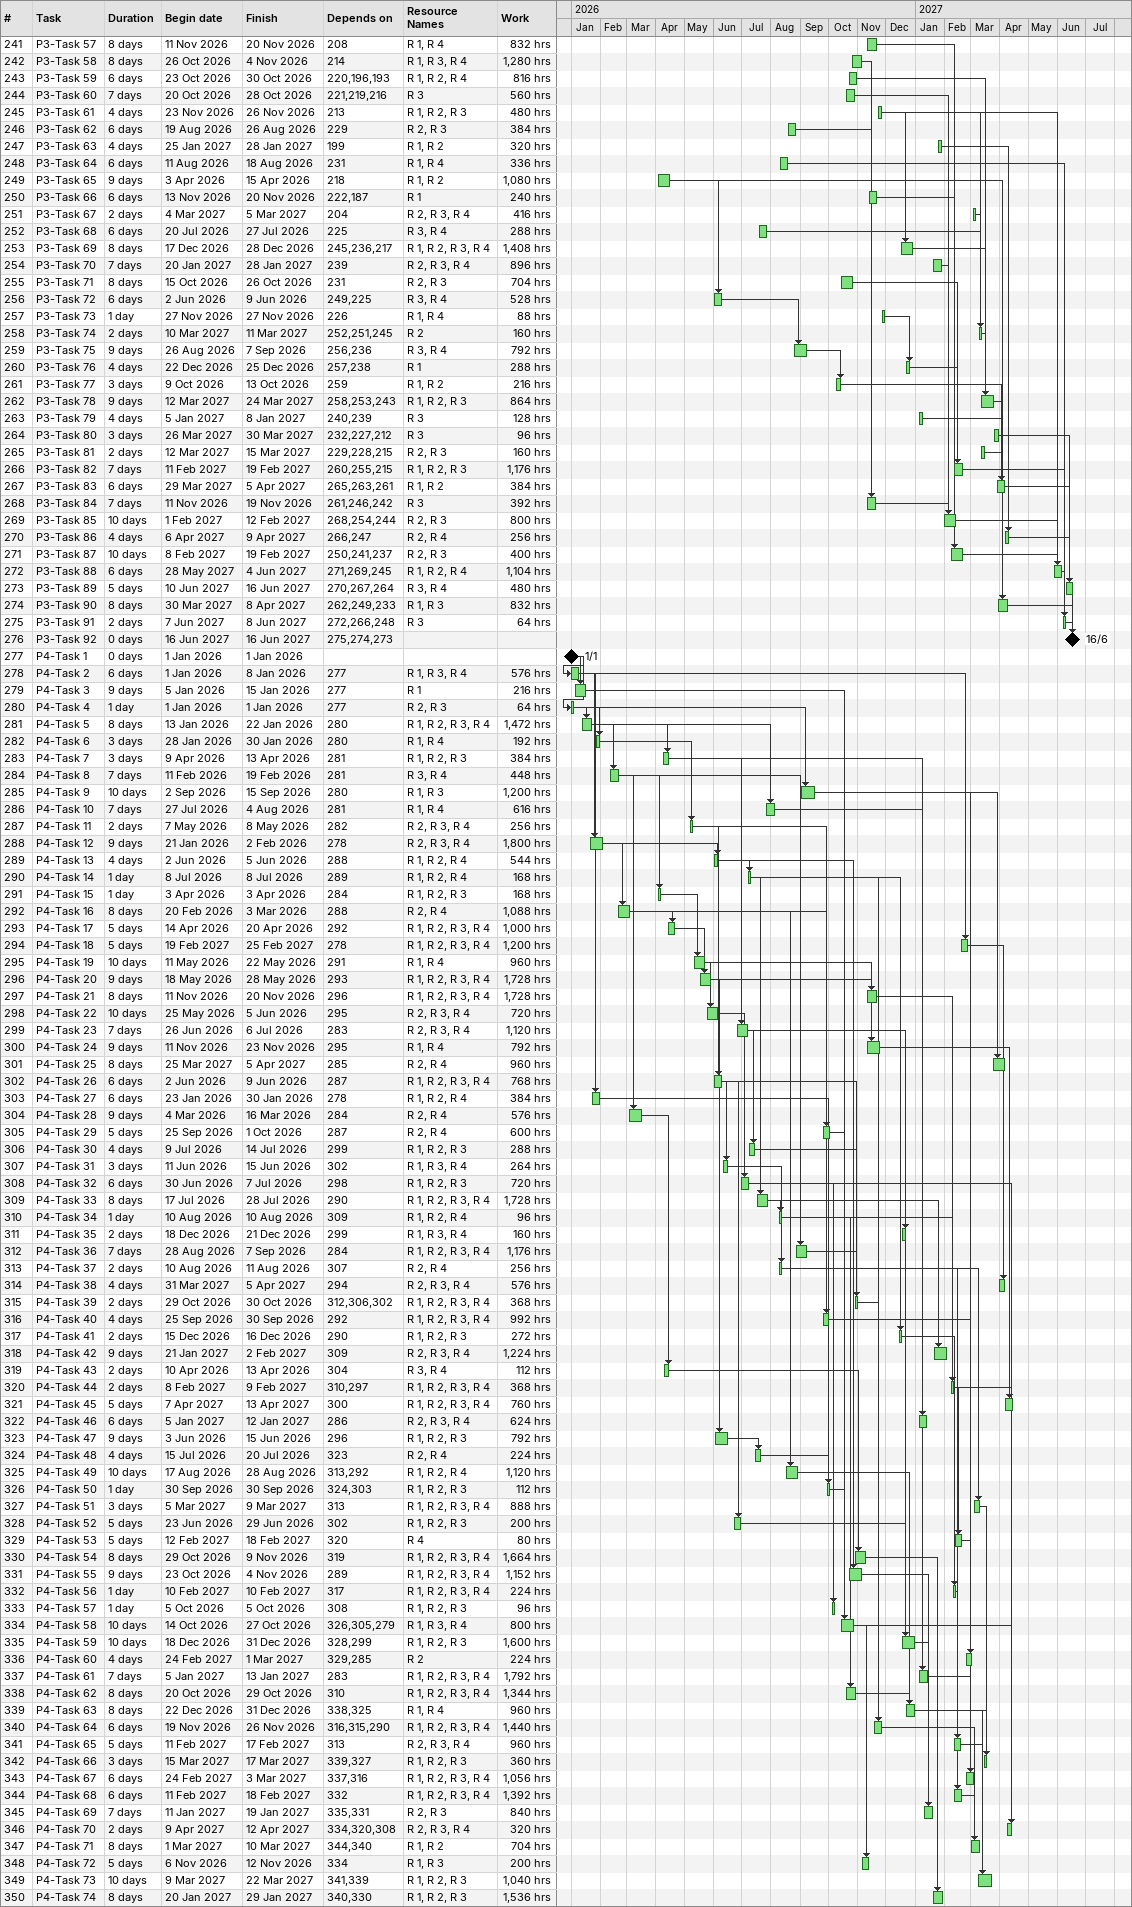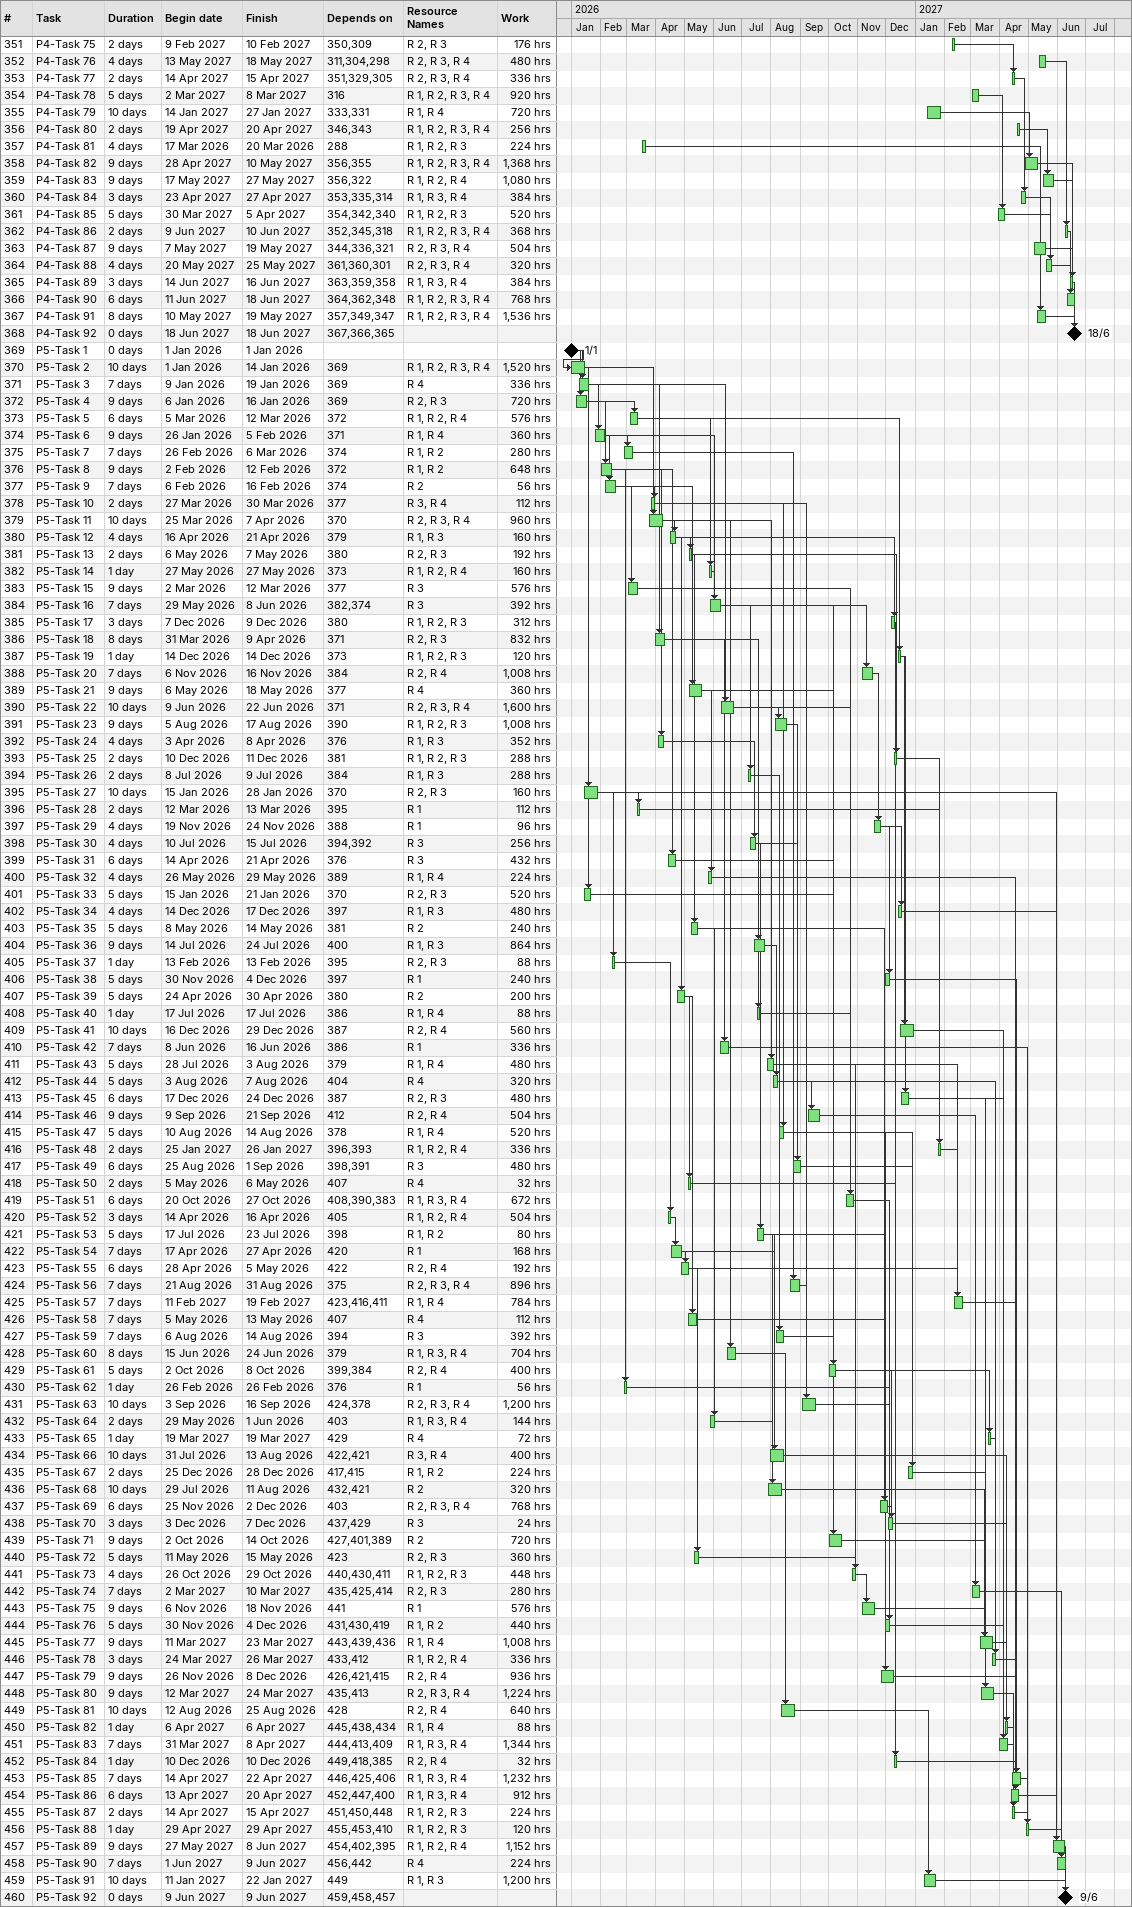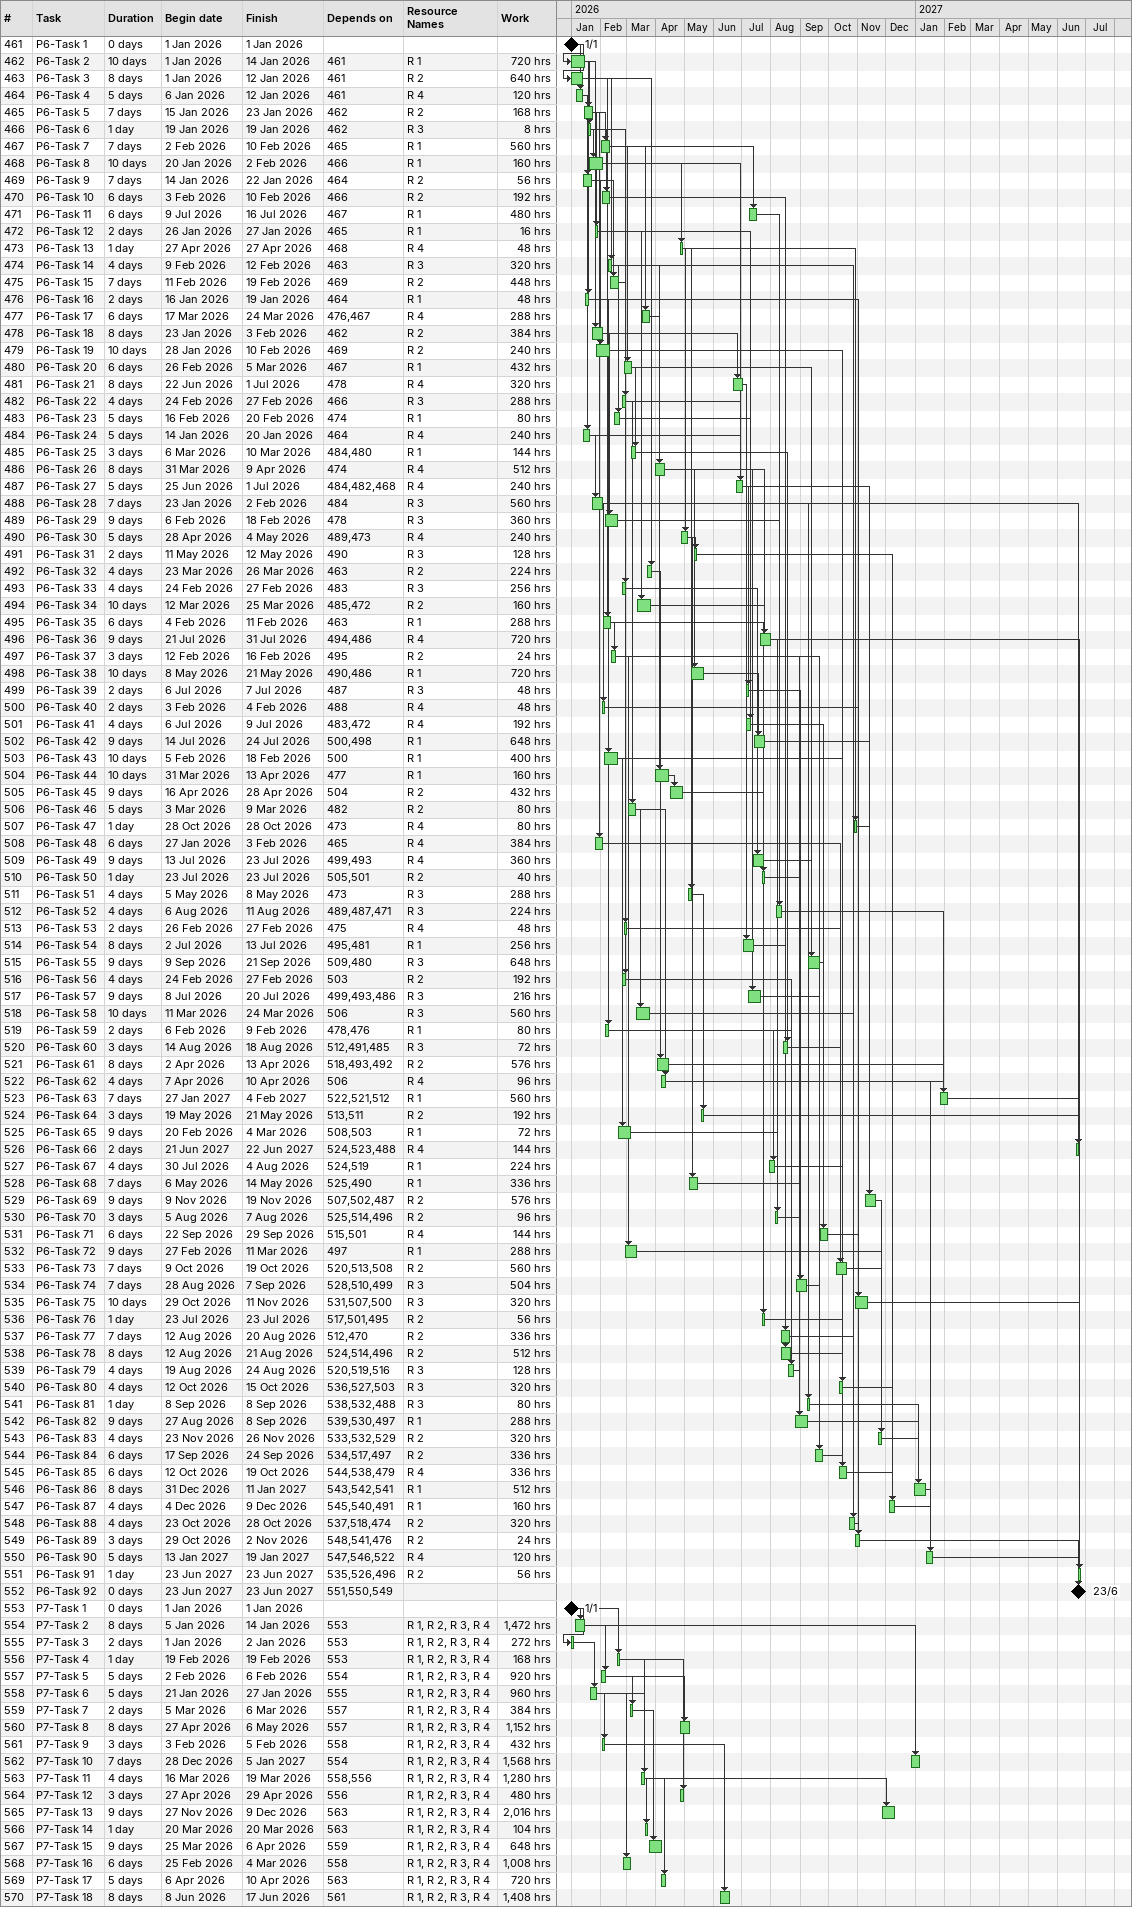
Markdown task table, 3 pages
| ID | Task | Duration | Start | Finish | Predecessors | Resources | Work (h) |
|---|---|---|---|---|---|---|---|
| 241 | P3-Task 57 | 8d | 2026-11-11 | 2026-11-20 | 208 | R 1, R 4 | 832 |
| 242 | P3-Task 58 | 8d | 2026-10-26 | 2026-11-04 | 214 | R 1, R 3, R 4 | 1280 |
| 243 | P3-Task 59 | 6d | 2026-10-23 | 2026-10-30 | 220, 196, 193 | R 1, R 2, R 4 | 816 |
| 244 | P3-Task 60 | 7d | 2026-10-20 | 2026-10-28 | 221, 219, 216 | R 3 | 560 |
| 245 | P3-Task 61 | 4d | 2026-11-23 | 2026-11-26 | 213 | R 1, R 2, R 3 | 480 |
| 246 | P3-Task 62 | 6d | 2026-08-19 | 2026-08-26 | 229 | R 2, R 3 | 384 |
| 247 | P3-Task 63 | 4d | 2027-01-25 | 2027-01-28 | 199 | R 1, R 2 | 320 |
| 248 | P3-Task 64 | 6d | 2026-08-11 | 2026-08-18 | 231 | R 1, R 4 | 336 |
| 249 | P3-Task 65 | 9d | 2026-04-03 | 2026-04-15 | 218 | R 1, R 2 | 1080 |
| 250 | P3-Task 66 | 6d | 2026-11-13 | 2026-11-20 | 222, 187 | R 1 | 240 |
| 251 | P3-Task 67 | 2d | 2027-03-04 | 2027-03-05 | 204 | R 2, R 3, R 4 | 416 |
| 252 | P3-Task 68 | 6d | 2026-07-20 | 2026-07-27 | 225 | R 3, R 4 | 288 |
| 253 | P3-Task 69 | 8d | 2026-12-17 | 2026-12-28 | 245, 236, 217 | R 1, R 2, R 3, R 4 | 1408 |
| 254 | P3-Task 70 | 7d | 2027-01-20 | 2027-01-28 | 239 | R 2, R 3, R 4 | 896 |
| 255 | P3-Task 71 | 8d | 2026-10-15 | 2026-10-26 | 231 | R 2, R 3 | 704 |
| 256 | P3-Task 72 | 6d | 2026-06-02 | 2026-06-09 | 249, 225 | R 3, R 4 | 528 |
| 257 | P3-Task 73 | 1d | 2026-11-27 | 2026-11-27 | 226 | R 1, R 4 | 88 |
| 258 | P3-Task 74 | 2d | 2027-03-10 | 2027-03-11 | 252, 251, 245 | R 2 | 160 |
| 259 | P3-Task 75 | 9d | 2026-08-26 | 2026-09-07 | 256, 236 | R 3, R 4 | 792 |
| 260 | P3-Task 76 | 4d | 2026-12-22 | 2026-12-25 | 257, 238 | R 1 | 288 |
| 261 | P3-Task 77 | 3d | 2026-10-09 | 2026-10-13 | 259 | R 1, R 2 | 216 |
| 262 | P3-Task 78 | 9d | 2027-03-12 | 2027-03-24 | 258, 253, 243 | R 1, R 2, R 3 | 864 |
| 263 | P3-Task 79 | 4d | 2027-01-05 | 2027-01-08 | 240, 239 | R 3 | 128 |
| 264 | P3-Task 80 | 3d | 2027-03-26 | 2027-03-30 | 232, 227, 212 | R 3 | 96 |
| 265 | P3-Task 81 | 2d | 2027-03-12 | 2027-03-15 | 229, 228, 215 | R 2, R 3 | 160 |
| 266 | P3-Task 82 | 7d | 2027-02-11 | 2027-02-19 | 260, 255, 215 | R 1, R 2, R 3 | 1176 |
| 267 | P3-Task 83 | 6d | 2027-03-29 | 2027-04-05 | 265, 263, 261 | R 1, R 2 | 384 |
| 268 | P3-Task 84 | 7d | 2026-11-11 | 2026-11-19 | 261, 246, 242 | R 3 | 392 |
| 269 | P3-Task 85 | 10d | 2027-02-01 | 2027-02-12 | 268, 254, 244 | R 2, R 3 | 800 |
| 270 | P3-Task 86 | 4d | 2027-04-06 | 2027-04-09 | 266, 247 | R 2, R 4 | 256 |
| 271 | P3-Task 87 | 10d | 2027-02-08 | 2027-02-19 | 250, 241, 237 | R 2, R 3 | 400 |
| 272 | P3-Task 88 | 6d | 2027-05-28 | 2027-06-04 | 271, 269, 245 | R 1, R 2, R 4 | 1104 |
| 273 | P3-Task 89 | 5d | 2027-06-10 | 2027-06-16 | 270, 267, 264 | R 3, R 4 | 480 |
| 274 | P3-Task 90 | 8d | 2027-03-30 | 2027-04-08 | 262, 249, 233 | R 1, R 3 | 832 |
| 275 | P3-Task 91 | 2d | 2027-06-07 | 2027-06-08 | 272, 266, 248 | R 3 | 64 |
| 276 | P3-Task 92 | 0d | 2027-06-16 | 2027-06-16 | 275, 274, 273 |  |  |
| 277 | P4-Task 1 | 0d | 2026-01-01 | 2026-01-01 |  |  |  |
| 278 | P4-Task 2 | 6d | 2026-01-01 | 2026-01-08 | 277 | R 1, R 3, R 4 | 576 |
| 279 | P4-Task 3 | 9d | 2026-01-05 | 2026-01-15 | 277 | R 1 | 216 |
| 280 | P4-Task 4 | 1d | 2026-01-01 | 2026-01-01 | 277 | R 2, R 3 | 64 |
| 281 | P4-Task 5 | 8d | 2026-01-13 | 2026-01-22 | 280 | R 1, R 2, R 3, R 4 | 1472 |
| 282 | P4-Task 6 | 3d | 2026-01-28 | 2026-01-30 | 280 | R 1, R 4 | 192 |
| 283 | P4-Task 7 | 3d | 2026-04-09 | 2026-04-13 | 281 | R 1, R 2, R 3 | 384 |
| 284 | P4-Task 8 | 7d | 2026-02-11 | 2026-02-19 | 281 | R 3, R 4 | 448 |
| 285 | P4-Task 9 | 10d | 2026-09-02 | 2026-09-15 | 280 | R 1, R 3 | 1200 |
| 286 | P4-Task 10 | 7d | 2026-07-27 | 2026-08-04 | 281 | R 1, R 4 | 616 |
| 287 | P4-Task 11 | 2d | 2026-05-07 | 2026-05-08 | 282 | R 2, R 3, R 4 | 256 |
| 288 | P4-Task 12 | 9d | 2026-01-21 | 2026-02-02 | 278 | R 2, R 3, R 4 | 1800 |
| 289 | P4-Task 13 | 4d | 2026-06-02 | 2026-06-05 | 288 | R 1, R 2, R 4 | 544 |
| 290 | P4-Task 14 | 1d | 2026-07-08 | 2026-07-08 | 289 | R 1, R 2, R 4 | 168 |
| 291 | P4-Task 15 | 1d | 2026-04-03 | 2026-04-03 | 284 | R 1, R 2, R 3 | 168 |
| 292 | P4-Task 16 | 8d | 2026-02-20 | 2026-03-03 | 288 | R 2, R 4 | 1088 |
| 293 | P4-Task 17 | 5d | 2026-04-14 | 2026-04-20 | 292 | R 1, R 2, R 3, R 4 | 1000 |
| 294 | P4-Task 18 | 5d | 2027-02-19 | 2027-02-25 | 278 | R 1, R 2, R 3, R 4 | 1200 |
| 295 | P4-Task 19 | 10d | 2026-05-11 | 2026-05-22 | 291 | R 1, R 4 | 960 |
| 296 | P4-Task 20 | 9d | 2026-05-18 | 2026-05-28 | 293 | R 1, R 2, R 3, R 4 | 1728 |
| 297 | P4-Task 21 | 8d | 2026-11-11 | 2026-11-20 | 296 | R 1, R 2, R 3, R 4 | 1728 |
| 298 | P4-Task 22 | 10d | 2026-05-25 | 2026-06-05 | 295 | R 2, R 3, R 4 | 720 |
| 299 | P4-Task 23 | 7d | 2026-06-26 | 2026-07-06 | 283 | R 2, R 3, R 4 | 1120 |
| 300 | P4-Task 24 | 9d | 2026-11-11 | 2026-11-23 | 295 | R 1, R 4 | 792 |
| 301 | P4-Task 25 | 8d | 2027-03-25 | 2027-04-05 | 285 | R 2, R 4 | 960 |
| 302 | P4-Task 26 | 6d | 2026-06-02 | 2026-06-09 | 287 | R 1, R 2, R 3, R 4 | 768 |
| 303 | P4-Task 27 | 6d | 2026-01-23 | 2026-01-30 | 278 | R 1, R 2, R 4 | 384 |
| 304 | P4-Task 28 | 9d | 2026-03-04 | 2026-03-16 | 284 | R 2, R 4 | 576 |
| 305 | P4-Task 29 | 5d | 2026-09-25 | 2026-10-01 | 287 | R 2, R 4 | 600 |
| 306 | P4-Task 30 | 4d | 2026-07-09 | 2026-07-14 | 299 | R 1, R 2, R 3 | 288 |
| 307 | P4-Task 31 | 3d | 2026-06-11 | 2026-06-15 | 302 | R 1, R 3, R 4 | 264 |
| 308 | P4-Task 32 | 6d | 2026-06-30 | 2026-07-07 | 298 | R 1, R 2, R 3 | 720 |
| 309 | P4-Task 33 | 8d | 2026-07-17 | 2026-07-28 | 290 | R 1, R 2, R 3, R 4 | 1728 |
| 310 | P4-Task 34 | 1d | 2026-08-10 | 2026-08-10 | 309 | R 1, R 2, R 4 | 96 |
| 311 | P4-Task 35 | 2d | 2026-12-18 | 2026-12-21 | 299 | R 1, R 3, R 4 | 160 |
| 312 | P4-Task 36 | 7d | 2026-08-28 | 2026-09-07 | 284 | R 1, R 2, R 3, R 4 | 1176 |
| 313 | P4-Task 37 | 2d | 2026-08-10 | 2026-08-11 | 307 | R 2, R 4 | 256 |
| 314 | P4-Task 38 | 4d | 2027-03-31 | 2027-04-05 | 294 | R 2, R 3, R 4 | 576 |
| 315 | P4-Task 39 | 2d | 2026-10-29 | 2026-10-30 | 312, 306, 302 | R 1, R 2, R 3, R 4 | 368 |
| 316 | P4-Task 40 | 4d | 2026-09-25 | 2026-09-30 | 292 | R 1, R 2, R 3, R 4 | 992 |
| 317 | P4-Task 41 | 2d | 2026-12-15 | 2026-12-16 | 290 | R 1, R 2, R 3 | 272 |
| 318 | P4-Task 42 | 9d | 2027-01-21 | 2027-02-02 | 309 | R 2, R 3, R 4 | 1224 |
| 319 | P4-Task 43 | 2d | 2026-04-10 | 2026-04-13 | 304 | R 3, R 4 | 112 |
| 320 | P4-Task 44 | 2d | 2027-02-08 | 2027-02-09 | 310, 297 | R 1, R 2, R 3, R 4 | 368 |
| 321 | P4-Task 45 | 5d | 2027-04-07 | 2027-04-13 | 300 | R 1, R 2, R 3, R 4 | 760 |
| 322 | P4-Task 46 | 6d | 2027-01-05 | 2027-01-12 | 286 | R 2, R 3, R 4 | 624 |
| 323 | P4-Task 47 | 9d | 2026-06-03 | 2026-06-15 | 296 | R 1, R 2, R 3 | 792 |
| 324 | P4-Task 48 | 4d | 2026-07-15 | 2026-07-20 | 323 | R 2, R 4 | 224 |
| 325 | P4-Task 49 | 10d | 2026-08-17 | 2026-08-28 | 313, 292 | R 1, R 2, R 4 | 1120 |
| 326 | P4-Task 50 | 1d | 2026-09-30 | 2026-09-30 | 324, 303 | R 1, R 2, R 3 | 112 |
| 327 | P4-Task 51 | 3d | 2027-03-05 | 2027-03-09 | 313 | R 1, R 2, R 3, R 4 | 888 |
| 328 | P4-Task 52 | 5d | 2026-06-23 | 2026-06-29 | 302 | R 1, R 2, R 3 | 200 |
| 329 | P4-Task 53 | 5d | 2027-02-12 | 2027-02-18 | 320 | R 4 | 80 |
| 330 | P4-Task 54 | 8d | 2026-10-29 | 2026-11-09 | 319 | R 1, R 2, R 3, R 4 | 1664 |
| 331 | P4-Task 55 | 9d | 2026-10-23 | 2026-11-04 | 289 | R 1, R 2, R 3, R 4 | 1152 |
| 332 | P4-Task 56 | 1d | 2027-02-10 | 2027-02-10 | 317 | R 1, R 2, R 3, R 4 | 224 |
| 333 | P4-Task 57 | 1d | 2026-10-05 | 2026-10-05 | 308 | R 1, R 2, R 3 | 96 |
| 334 | P4-Task 58 | 10d | 2026-10-14 | 2026-10-27 | 326, 305, 279 | R 1, R 3, R 4 | 800 |
| 335 | P4-Task 59 | 10d | 2026-12-18 | 2026-12-31 | 328, 299 | R 1, R 2, R 3 | 1600 |
| 336 | P4-Task 60 | 4d | 2027-02-24 | 2027-03-01 | 329, 285 | R 2 | 224 |
| 337 | P4-Task 61 | 7d | 2027-01-05 | 2027-01-13 | 283 | R 1, R 2, R 3, R 4 | 1792 |
| 338 | P4-Task 62 | 8d | 2026-10-20 | 2026-10-29 | 310 | R 1, R 2, R 3, R 4 | 1344 |
| 339 | P4-Task 63 | 8d | 2026-12-22 | 2026-12-31 | 338, 325 | R 1, R 4 | 960 |
| 340 | P4-Task 64 | 6d | 2026-11-19 | 2026-11-26 | 316, 315, 290 | R 1, R 2, R 3, R 4 | 1440 |
| 341 | P4-Task 65 | 5d | 2027-02-11 | 2027-02-17 | 313 | R 2, R 3, R 4 | 960 |
| 342 | P4-Task 66 | 3d | 2027-03-15 | 2027-03-17 | 339, 327 | R 1, R 2, R 3 | 360 |
| 343 | P4-Task 67 | 6d | 2027-02-24 | 2027-03-03 | 337, 316 | R 1, R 2, R 3, R 4 | 1056 |
| 344 | P4-Task 68 | 6d | 2027-02-11 | 2027-02-18 | 332 | R 1, R 2, R 3, R 4 | 1392 |
| 345 | P4-Task 69 | 7d | 2027-01-11 | 2027-01-19 | 335, 331 | R 2, R 3 | 840 |
| 346 | P4-Task 70 | 2d | 2027-04-09 | 2027-04-12 | 334, 320, 308 | R 2, R 3, R 4 | 320 |
| 347 | P4-Task 71 | 8d | 2027-03-01 | 2027-03-10 | 344, 340 | R 1, R 2 | 704 |
| 348 | P4-Task 72 | 5d | 2026-11-06 | 2026-11-12 | 334 | R 1, R 3 | 200 |
| 349 | P4-Task 73 | 10d | 2027-03-09 | 2027-03-22 | 341, 339 | R 1, R 2, R 3 | 1040 |
| 350 | P4-Task 74 | 8d | 2027-01-20 | 2027-01-29 | 340, 330 | R 1, R 2, R 3 | 1536 |
| 351 | P4-Task 75 | 2d | 2027-02-09 | 2027-02-10 | 350, 309 | R 2, R 3 | 176 |
| 352 | P4-Task 76 | 4d | 2027-05-13 | 2027-05-18 | 311, 304, 298 | R 2, R 3, R 4 | 480 |
| 353 | P4-Task 77 | 2d | 2027-04-14 | 2027-04-15 | 351, 329, 305 | R 2, R 3, R 4 | 336 |
| 354 | P4-Task 78 | 5d | 2027-03-02 | 2027-03-08 | 316 | R 1, R 2, R 3, R 4 | 920 |
| 355 | P4-Task 79 | 10d | 2027-01-14 | 2027-01-27 | 333, 331 | R 1, R 4 | 720 |
| 356 | P4-Task 80 | 2d | 2027-04-19 | 2027-04-20 | 346, 343 | R 1, R 2, R 3, R 4 | 256 |
| 357 | P4-Task 81 | 4d | 2026-03-17 | 2026-03-20 | 288 | R 1, R 2, R 3 | 224 |
| 358 | P4-Task 82 | 9d | 2027-04-28 | 2027-05-10 | 356, 355 | R 1, R 2, R 3, R 4 | 1368 |
| 359 | P4-Task 83 | 9d | 2027-05-17 | 2027-05-27 | 356, 322 | R 1, R 2, R 4 | 1080 |
| 360 | P4-Task 84 | 3d | 2027-04-23 | 2027-04-27 | 353, 335, 314 | R 1, R 3, R 4 | 384 |
| 361 | P4-Task 85 | 5d | 2027-03-30 | 2027-04-05 | 354, 342, 340 | R 1, R 2, R 3 | 520 |
| 362 | P4-Task 86 | 2d | 2027-06-09 | 2027-06-10 | 352, 345, 318 | R 1, R 2, R 3, R 4 | 368 |
| 363 | P4-Task 87 | 9d | 2027-05-07 | 2027-05-19 | 344, 336, 321 | R 2, R 3, R 4 | 504 |
| 364 | P4-Task 88 | 4d | 2027-05-20 | 2027-05-25 | 361, 360, 301 | R 2, R 3, R 4 | 320 |
| 365 | P4-Task 89 | 3d | 2027-06-14 | 2027-06-16 | 363, 359, 358 | R 1, R 3, R 4 | 384 |
| 366 | P4-Task 90 | 6d | 2027-06-11 | 2027-06-18 | 364, 362, 348 | R 1, R 2, R 3, R 4 | 768 |
| 367 | P4-Task 91 | 8d | 2027-05-10 | 2027-05-19 | 357, 349, 347 | R 1, R 2, R 3, R 4 | 1536 |
| 368 | P4-Task 92 | 0d | 2027-06-18 | 2027-06-18 | 367, 366, 365 |  |  |
| 369 | P5-Task 1 | 0d | 2026-01-01 | 2026-01-01 |  |  |  |
| 370 | P5-Task 2 | 10d | 2026-01-01 | 2026-01-14 | 369 | R 1, R 2, R 3, R 4 | 1520 |
| 371 | P5-Task 3 | 7d | 2026-01-09 | 2026-01-19 | 369 | R 4 | 336 |
| 372 | P5-Task 4 | 9d | 2026-01-06 | 2026-01-16 | 369 | R 2, R 3 | 720 |
| 373 | P5-Task 5 | 6d | 2026-03-05 | 2026-03-12 | 372 | R 1, R 2, R 4 | 576 |
| 374 | P5-Task 6 | 9d | 2026-01-26 | 2026-02-05 | 371 | R 1, R 4 | 360 |
| 375 | P5-Task 7 | 7d | 2026-02-26 | 2026-03-06 | 374 | R 1, R 2 | 280 |
| 376 | P5-Task 8 | 9d | 2026-02-02 | 2026-02-12 | 372 | R 1, R 2 | 648 |
| 377 | P5-Task 9 | 7d | 2026-02-06 | 2026-02-16 | 374 | R 2 | 56 |
| 378 | P5-Task 10 | 2d | 2026-03-27 | 2026-03-30 | 377 | R 3, R 4 | 112 |
| 379 | P5-Task 11 | 10d | 2026-03-25 | 2026-04-07 | 370 | R 2, R 3, R 4 | 960 |
| 380 | P5-Task 12 | 4d | 2026-04-16 | 2026-04-21 | 379 | R 1, R 3 | 160 |
| 381 | P5-Task 13 | 2d | 2026-05-06 | 2026-05-07 | 380 | R 2, R 3 | 192 |
| 382 | P5-Task 14 | 1d | 2026-05-27 | 2026-05-27 | 373 | R 1, R 2, R 4 | 160 |
| 383 | P5-Task 15 | 9d | 2026-03-02 | 2026-03-12 | 377 | R 3 | 576 |
| 384 | P5-Task 16 | 7d | 2026-05-29 | 2026-06-08 | 382, 374 | R 3 | 392 |
| 385 | P5-Task 17 | 3d | 2026-12-07 | 2026-12-09 | 380 | R 1, R 2, R 3 | 312 |
| 386 | P5-Task 18 | 8d | 2026-03-31 | 2026-04-09 | 371 | R 2, R 3 | 832 |
| 387 | P5-Task 19 | 1d | 2026-12-14 | 2026-12-14 | 373 | R 1, R 2, R 3 | 120 |
| 388 | P5-Task 20 | 7d | 2026-11-06 | 2026-11-16 | 384 | R 2, R 4 | 1008 |
| 389 | P5-Task 21 | 9d | 2026-05-06 | 2026-05-18 | 377 | R 4 | 360 |
| 390 | P5-Task 22 | 10d | 2026-06-09 | 2026-06-22 | 371 | R 2, R 3, R 4 | 1600 |
| 391 | P5-Task 23 | 9d | 2026-08-05 | 2026-08-17 | 390 | R 1, R 2, R 3 | 1008 |
| 392 | P5-Task 24 | 4d | 2026-04-03 | 2026-04-08 | 376 | R 1, R 3 | 352 |
| 393 | P5-Task 25 | 2d | 2026-12-10 | 2026-12-11 | 381 | R 1, R 2, R 3 | 288 |
| 394 | P5-Task 26 | 2d | 2026-07-08 | 2026-07-09 | 384 | R 1, R 3 | 288 |
| 395 | P5-Task 27 | 10d | 2026-01-15 | 2026-01-28 | 370 | R 2, R 3 | 160 |
| 396 | P5-Task 28 | 2d | 2026-03-12 | 2026-03-13 | 395 | R 1 | 112 |
| 397 | P5-Task 29 | 4d | 2026-11-19 | 2026-11-24 | 388 | R 1 | 96 |
| 398 | P5-Task 30 | 4d | 2026-07-10 | 2026-07-15 | 394, 392 | R 3 | 256 |
| 399 | P5-Task 31 | 6d | 2026-04-14 | 2026-04-21 | 376 | R 3 | 432 |
| 400 | P5-Task 32 | 4d | 2026-05-26 | 2026-05-29 | 389 | R 1, R 4 | 224 |
| 401 | P5-Task 33 | 5d | 2026-01-15 | 2026-01-21 | 370 | R 2, R 3 | 520 |
| 402 | P5-Task 34 | 4d | 2026-12-14 | 2026-12-17 | 397 | R 1, R 3 | 480 |
| 403 | P5-Task 35 | 5d | 2026-05-08 | 2026-05-14 | 381 | R 2 | 240 |
| 404 | P5-Task 36 | 9d | 2026-07-14 | 2026-07-24 | 400 | R 1, R 3 | 864 |
| 405 | P5-Task 37 | 1d | 2026-02-13 | 2026-02-13 | 395 | R 2, R 3 | 88 |
| 406 | P5-Task 38 | 5d | 2026-11-30 | 2026-12-04 | 397 | R 1 | 240 |
| 407 | P5-Task 39 | 5d | 2026-04-24 | 2026-04-30 | 380 | R 2 | 200 |
| 408 | P5-Task 40 | 1d | 2026-07-17 | 2026-07-17 | 386 | R 1, R 4 | 88 |
| 409 | P5-Task 41 | 10d | 2026-12-16 | 2026-12-29 | 387 | R 2, R 4 | 560 |
| 410 | P5-Task 42 | 7d | 2026-06-08 | 2026-06-16 | 386 | R 1 | 336 |
| 411 | P5-Task 43 | 5d | 2026-07-28 | 2026-08-03 | 379 | R 1, R 4 | 480 |
| 412 | P5-Task 44 | 5d | 2026-08-03 | 2026-08-07 | 404 | R 4 | 320 |
| 413 | P5-Task 45 | 6d | 2026-12-17 | 2026-12-24 | 387 | R 2, R 3 | 480 |
| 414 | P5-Task 46 | 9d | 2026-09-09 | 2026-09-21 | 412 | R 2, R 4 | 504 |
| 415 | P5-Task 47 | 5d | 2026-08-10 | 2026-08-14 | 378 | R 1, R 4 | 520 |
| 416 | P5-Task 48 | 2d | 2027-01-25 | 2027-01-26 | 396, 393 | R 1, R 2, R 4 | 336 |
| 417 | P5-Task 49 | 6d | 2026-08-25 | 2026-09-01 | 398, 391 | R 3 | 480 |
| 418 | P5-Task 50 | 2d | 2026-05-05 | 2026-05-06 | 407 | R 4 | 32 |
| 419 | P5-Task 51 | 6d | 2026-10-20 | 2026-10-27 | 408, 390, 383 | R 1, R 3, R 4 | 672 |
| 420 | P5-Task 52 | 3d | 2026-04-14 | 2026-04-16 | 405 | R 1, R 2, R 4 | 504 |
| 421 | P5-Task 53 | 5d | 2026-07-17 | 2026-07-23 | 398 | R 1, R 2 | 80 |
| 422 | P5-Task 54 | 7d | 2026-04-17 | 2026-04-27 | 420 | R 1 | 168 |
| 423 | P5-Task 55 | 6d | 2026-04-28 | 2026-05-05 | 422 | R 2, R 4 | 192 |
| 424 | P5-Task 56 | 7d | 2026-08-21 | 2026-08-31 | 375 | R 2, R 3, R 4 | 896 |
| 425 | P5-Task 57 | 7d | 2027-02-11 | 2027-02-19 | 423, 416, 411 | R 1, R 4 | 784 |
| 426 | P5-Task 58 | 7d | 2026-05-05 | 2026-05-13 | 407 | R 4 | 112 |
| 427 | P5-Task 59 | 7d | 2026-08-06 | 2026-08-14 | 394 | R 3 | 392 |
| 428 | P5-Task 60 | 8d | 2026-06-15 | 2026-06-24 | 379 | R 1, R 3, R 4 | 704 |
| 429 | P5-Task 61 | 5d | 2026-10-02 | 2026-10-08 | 399, 384 | R 2, R 4 | 400 |
| 430 | P5-Task 62 | 1d | 2026-02-26 | 2026-02-26 | 376 | R 1 | 56 |
| 431 | P5-Task 63 | 10d | 2026-09-03 | 2026-09-16 | 424, 378 | R 2, R 3, R 4 | 1200 |
| 432 | P5-Task 64 | 2d | 2026-05-29 | 2026-06-01 | 403 | R 1, R 3, R 4 | 144 |
| 433 | P5-Task 65 | 1d | 2027-03-19 | 2027-03-19 | 429 | R 4 | 72 |
| 434 | P5-Task 66 | 10d | 2026-07-31 | 2026-08-13 | 422, 421 | R 3, R 4 | 400 |
| 435 | P5-Task 67 | 2d | 2026-12-25 | 2026-12-28 | 417, 415 | R 1, R 2 | 224 |
| 436 | P5-Task 68 | 10d | 2026-07-29 | 2026-08-11 | 432, 421 | R 2 | 320 |
| 437 | P5-Task 69 | 6d | 2026-11-25 | 2026-12-02 | 403 | R 2, R 3, R 4 | 768 |
| 438 | P5-Task 70 | 3d | 2026-12-03 | 2026-12-07 | 437, 429 | R 3 | 24 |
| 439 | P5-Task 71 | 9d | 2026-10-02 | 2026-10-14 | 427, 401, 389 | R 2 | 720 |
| 440 | P5-Task 72 | 5d | 2026-05-11 | 2026-05-15 | 423 | R 2, R 3 | 360 |
| 441 | P5-Task 73 | 4d | 2026-10-26 | 2026-10-29 | 440, 430, 411 | R 1, R 2, R 3 | 448 |
| 442 | P5-Task 74 | 7d | 2027-03-02 | 2027-03-10 | 435, 425, 414 | R 2, R 3 | 280 |
| 443 | P5-Task 75 | 9d | 2026-11-06 | 2026-11-18 | 441 | R 1 | 576 |
| 444 | P5-Task 76 | 5d | 2026-11-30 | 2026-12-04 | 431, 430, 419 | R 1, R 2 | 440 |
| 445 | P5-Task 77 | 9d | 2027-03-11 | 2027-03-23 | 443, 439, 436 | R 1, R 4 | 1008 |
| 446 | P5-Task 78 | 3d | 2027-03-24 | 2027-03-26 | 433, 412 | R 1, R 2, R 4 | 336 |
| 447 | P5-Task 79 | 9d | 2026-11-26 | 2026-12-08 | 426, 421, 415 | R 2, R 4 | 936 |
| 448 | P5-Task 80 | 9d | 2027-03-12 | 2027-03-24 | 435, 413 | R 2, R 3, R 4 | 1224 |
| 449 | P5-Task 81 | 10d | 2026-08-12 | 2026-08-25 | 428 | R 2, R 4 | 640 |
| 450 | P5-Task 82 | 1d | 2027-04-06 | 2027-04-06 | 445, 438, 434 | R 1, R 4 | 88 |
| 451 | P5-Task 83 | 7d | 2027-03-31 | 2027-04-08 | 444, 413, 409 | R 1, R 3, R 4 | 1344 |
| 452 | P5-Task 84 | 1d | 2026-12-10 | 2026-12-10 | 449, 418, 385 | R 2, R 4 | 32 |
| 453 | P5-Task 85 | 7d | 2027-04-14 | 2027-04-22 | 446, 425, 406 | R 1, R 3, R 4 | 1232 |
| 454 | P5-Task 86 | 6d | 2027-04-13 | 2027-04-20 | 452, 447, 400 | R 1, R 3, R 4 | 912 |
| 455 | P5-Task 87 | 2d | 2027-04-14 | 2027-04-15 | 451, 450, 448 | R 1, R 2, R 3 | 224 |
| 456 | P5-Task 88 | 1d | 2027-04-29 | 2027-04-29 | 455, 453, 410 | R 1, R 2, R 3 | 120 |
| 457 | P5-Task 89 | 9d | 2027-05-27 | 2027-06-08 | 454, 402, 395 | R 1, R 2, R 4 | 1152 |
| 458 | P5-Task 90 | 7d | 2027-06-01 | 2027-06-09 | 456, 442 | R 4 | 224 |
| 459 | P5-Task 91 | 10d | 2027-01-11 | 2027-01-22 | 449 | R 1, R 3 | 1200 |
| 460 | P5-Task 92 | 0d | 2027-06-09 | 2027-06-09 | 459, 458, 457 |  |  |
| 461 | P6-Task 1 | 0d | 2026-01-01 | 2026-01-01 |  |  |  |
| 462 | P6-Task 2 | 10d | 2026-01-01 | 2026-01-14 | 461 | R 1 | 720 |
| 463 | P6-Task 3 | 8d | 2026-01-01 | 2026-01-12 | 461 | R 2 | 640 |
| 464 | P6-Task 4 | 5d | 2026-01-06 | 2026-01-12 | 461 | R 4 | 120 |
| 465 | P6-Task 5 | 7d | 2026-01-15 | 2026-01-23 | 462 | R 2 | 168 |
| 466 | P6-Task 6 | 1d | 2026-01-19 | 2026-01-19 | 462 | R 3 | 8 |
| 467 | P6-Task 7 | 7d | 2026-02-02 | 2026-02-10 | 465 | R 1 | 560 |
| 468 | P6-Task 8 | 10d | 2026-01-20 | 2026-02-02 | 466 | R 1 | 160 |
| 469 | P6-Task 9 | 7d | 2026-01-14 | 2026-01-22 | 464 | R 2 | 56 |
| 470 | P6-Task 10 | 6d | 2026-02-03 | 2026-02-10 | 466 | R 2 | 192 |
| 471 | P6-Task 11 | 6d | 2026-07-09 | 2026-07-16 | 467 | R 1 | 480 |
| 472 | P6-Task 12 | 2d | 2026-01-26 | 2026-01-27 | 465 | R 1 | 16 |
| 473 | P6-Task 13 | 1d | 2026-04-27 | 2026-04-27 | 468 | R 4 | 48 |
| 474 | P6-Task 14 | 4d | 2026-02-09 | 2026-02-12 | 463 | R 3 | 320 |
| 475 | P6-Task 15 | 7d | 2026-02-11 | 2026-02-19 | 469 | R 2 | 448 |
| 476 | P6-Task 16 | 2d | 2026-01-16 | 2026-01-19 | 464 | R 1 | 48 |
| 477 | P6-Task 17 | 6d | 2026-03-17 | 2026-03-24 | 476, 467 | R 4 | 288 |
| 478 | P6-Task 18 | 8d | 2026-01-23 | 2026-02-03 | 462 | R 2 | 384 |
| 479 | P6-Task 19 | 10d | 2026-01-28 | 2026-02-10 | 469 | R 2 | 240 |
| 480 | P6-Task 20 | 6d | 2026-02-26 | 2026-03-05 | 467 | R 1 | 432 |
| 481 | P6-Task 21 | 8d | 2026-06-22 | 2026-07-01 | 478 | R 4 | 320 |
| 482 | P6-Task 22 | 4d | 2026-02-24 | 2026-02-27 | 466 | R 3 | 288 |
| 483 | P6-Task 23 | 5d | 2026-02-16 | 2026-02-20 | 474 | R 1 | 80 |
| 484 | P6-Task 24 | 5d | 2026-01-14 | 2026-01-20 | 464 | R 4 | 240 |
| 485 | P6-Task 25 | 3d | 2026-03-06 | 2026-03-10 | 484, 480 | R 1 | 144 |
| 486 | P6-Task 26 | 8d | 2026-03-31 | 2026-04-09 | 474 | R 4 | 512 |
| 487 | P6-Task 27 | 5d | 2026-06-25 | 2026-07-01 | 484, 482, 468 | R 4 | 240 |
| 488 | P6-Task 28 | 7d | 2026-01-23 | 2026-02-02 | 484 | R 3 | 560 |
| 489 | P6-Task 29 | 9d | 2026-02-06 | 2026-02-18 | 478 | R 3 | 360 |
| 490 | P6-Task 30 | 5d | 2026-04-28 | 2026-05-04 | 489, 473 | R 4 | 240 |
| 491 | P6-Task 31 | 2d | 2026-05-11 | 2026-05-12 | 490 | R 3 | 128 |
| 492 | P6-Task 32 | 4d | 2026-03-23 | 2026-03-26 | 463 | R 2 | 224 |
| 493 | P6-Task 33 | 4d | 2026-02-24 | 2026-02-27 | 483 | R 3 | 256 |
| 494 | P6-Task 34 | 10d | 2026-03-12 | 2026-03-25 | 485, 472 | R 2 | 160 |
| 495 | P6-Task 35 | 6d | 2026-02-04 | 2026-02-11 | 463 | R 1 | 288 |
| 496 | P6-Task 36 | 9d | 2026-07-21 | 2026-07-31 | 494, 486 | R 4 | 720 |
| 497 | P6-Task 37 | 3d | 2026-02-12 | 2026-02-16 | 495 | R 2 | 24 |
| 498 | P6-Task 38 | 10d | 2026-05-08 | 2026-05-21 | 490, 486 | R 1 | 720 |
| 499 | P6-Task 39 | 2d | 2026-07-06 | 2026-07-07 | 487 | R 3 | 48 |
| 500 | P6-Task 40 | 2d | 2026-02-03 | 2026-02-04 | 488 | R 4 | 48 |
| 501 | P6-Task 41 | 4d | 2026-07-06 | 2026-07-09 | 483, 472 | R 4 | 192 |
| 502 | P6-Task 42 | 9d | 2026-07-14 | 2026-07-24 | 500, 498 | R 1 | 648 |
| 503 | P6-Task 43 | 10d | 2026-02-05 | 2026-02-18 | 500 | R 1 | 400 |
| 504 | P6-Task 44 | 10d | 2026-03-31 | 2026-04-13 | 477 | R 1 | 160 |
| 505 | P6-Task 45 | 9d | 2026-04-16 | 2026-04-28 | 504 | R 2 | 432 |
| 506 | P6-Task 46 | 5d | 2026-03-03 | 2026-03-09 | 482 | R 2 | 80 |
| 507 | P6-Task 47 | 1d | 2026-10-28 | 2026-10-28 | 473 | R 4 | 80 |
| 508 | P6-Task 48 | 6d | 2026-01-27 | 2026-02-03 | 465 | R 4 | 384 |
| 509 | P6-Task 49 | 9d | 2026-07-13 | 2026-07-23 | 499, 493 | R 4 | 360 |
| 510 | P6-Task 50 | 1d | 2026-07-23 | 2026-07-23 | 505, 501 | R 2 | 40 |
| 511 | P6-Task 51 | 4d | 2026-05-05 | 2026-05-08 | 473 | R 3 | 288 |
| 512 | P6-Task 52 | 4d | 2026-08-06 | 2026-08-11 | 489, 487, 471 | R 3 | 224 |
| 513 | P6-Task 53 | 2d | 2026-02-26 | 2026-02-27 | 475 | R 4 | 48 |
| 514 | P6-Task 54 | 8d | 2026-07-02 | 2026-07-13 | 495, 481 | R 1 | 256 |
| 515 | P6-Task 55 | 9d | 2026-09-09 | 2026-09-21 | 509, 480 | R 3 | 648 |
| 516 | P6-Task 56 | 4d | 2026-02-24 | 2026-02-27 | 503 | R 2 | 192 |
| 517 | P6-Task 57 | 9d | 2026-07-08 | 2026-07-20 | 499, 493, 486 | R 3 | 216 |
| 518 | P6-Task 58 | 10d | 2026-03-11 | 2026-03-24 | 506 | R 3 | 560 |
| 519 | P6-Task 59 | 2d | 2026-02-06 | 2026-02-09 | 478, 476 | R 1 | 80 |
| 520 | P6-Task 60 | 3d | 2026-08-14 | 2026-08-18 | 512, 491, 485 | R 3 | 72 |
| 521 | P6-Task 61 | 8d | 2026-04-02 | 2026-04-13 | 518, 493, 492 | R 2 | 576 |
| 522 | P6-Task 62 | 4d | 2026-04-07 | 2026-04-10 | 506 | R 4 | 96 |
| 523 | P6-Task 63 | 7d | 2027-01-27 | 2027-02-04 | 522, 521, 512 | R 1 | 560 |
| 524 | P6-Task 64 | 3d | 2026-05-19 | 2026-05-21 | 513, 511 | R 2 | 192 |
| 525 | P6-Task 65 | 9d | 2026-02-20 | 2026-03-04 | 508, 503 | R 1 | 72 |
| 526 | P6-Task 66 | 2d | 2027-06-21 | 2027-06-22 | 524, 523, 488 | R 4 | 144 |
| 527 | P6-Task 67 | 4d | 2026-07-30 | 2026-08-04 | 524, 519 | R 1 | 224 |
| 528 | P6-Task 68 | 7d | 2026-05-06 | 2026-05-14 | 525, 490 | R 1 | 336 |
| 529 | P6-Task 69 | 9d | 2026-11-09 | 2026-11-19 | 507, 502, 487 | R 2 | 576 |
| 530 | P6-Task 70 | 3d | 2026-08-05 | 2026-08-07 | 525, 514, 496 | R 2 | 96 |
| 531 | P6-Task 71 | 6d | 2026-09-22 | 2026-09-29 | 515, 501 | R 4 | 144 |
| 532 | P6-Task 72 | 9d | 2026-02-27 | 2026-03-11 | 497 | R 1 | 288 |
| 533 | P6-Task 73 | 7d | 2026-10-09 | 2026-10-19 | 520, 513, 508 | R 2 | 560 |
| 534 | P6-Task 74 | 7d | 2026-08-28 | 2026-09-07 | 528, 510, 499 | R 3 | 504 |
| 535 | P6-Task 75 | 10d | 2026-10-29 | 2026-11-11 | 531, 507, 500 | R 3 | 320 |
| 536 | P6-Task 76 | 1d | 2026-07-23 | 2026-07-23 | 517, 501, 495 | R 2 | 56 |
| 537 | P6-Task 77 | 7d | 2026-08-12 | 2026-08-20 | 512, 470 | R 2 | 336 |
| 538 | P6-Task 78 | 8d | 2026-08-12 | 2026-08-21 | 524, 514, 496 | R 2 | 512 |
| 539 | P6-Task 79 | 4d | 2026-08-19 | 2026-08-24 | 520, 519, 516 | R 3 | 128 |
| 540 | P6-Task 80 | 4d | 2026-10-12 | 2026-10-15 | 536, 527, 503 | R 3 | 320 |
| 541 | P6-Task 81 | 1d | 2026-09-08 | 2026-09-08 | 538, 532, 488 | R 3 | 80 |
| 542 | P6-Task 82 | 9d | 2026-08-27 | 2026-09-08 | 539, 530, 497 | R 1 | 288 |
| 543 | P6-Task 83 | 4d | 2026-11-23 | 2026-11-26 | 533, 532, 529 | R 2 | 320 |
| 544 | P6-Task 84 | 6d | 2026-09-17 | 2026-09-24 | 534, 517, 497 | R 2 | 336 |
| 545 | P6-Task 85 | 6d | 2026-10-12 | 2026-10-19 | 544, 538, 479 | R 4 | 336 |
| 546 | P6-Task 86 | 8d | 2026-12-31 | 2027-01-11 | 543, 542, 541 | R 1 | 512 |
| 547 | P6-Task 87 | 4d | 2026-12-04 | 2026-12-09 | 545, 540, 491 | R 1 | 160 |
| 548 | P6-Task 88 | 4d | 2026-10-23 | 2026-10-28 | 537, 518, 474 | R 2 | 320 |
| 549 | P6-Task 89 | 3d | 2026-10-29 | 2026-11-02 | 548, 541, 476 | R 2 | 24 |
| 550 | P6-Task 90 | 5d | 2027-01-13 | 2027-01-19 | 547, 546, 522 | R 4 | 120 |
| 551 | P6-Task 91 | 1d | 2027-06-23 | 2027-06-23 | 535, 526, 496 | R 2 | 56 |
| 552 | P6-Task 92 | 0d | 2027-06-23 | 2027-06-23 | 551, 550, 549 |  |  |
| 553 | P7-Task 1 | 0d | 2026-01-01 | 2026-01-01 |  |  |  |
| 554 | P7-Task 2 | 8d | 2026-01-05 | 2026-01-14 | 553 | R 1, R 2, R 3, R 4 | 1472 |
| 555 | P7-Task 3 | 2d | 2026-01-01 | 2026-01-02 | 553 | R 1, R 2, R 3, R 4 | 272 |
| 556 | P7-Task 4 | 1d | 2026-02-19 | 2026-02-19 | 553 | R 1, R 2, R 3, R 4 | 168 |
| 557 | P7-Task 5 | 5d | 2026-02-02 | 2026-02-06 | 554 | R 1, R 2, R 3, R 4 | 920 |
| 558 | P7-Task 6 | 5d | 2026-01-21 | 2026-01-27 | 555 | R 1, R 2, R 3, R 4 | 960 |
| 559 | P7-Task 7 | 2d | 2026-03-05 | 2026-03-06 | 557 | R 1, R 2, R 3, R 4 | 384 |
| 560 | P7-Task 8 | 8d | 2026-04-27 | 2026-05-06 | 557 | R 1, R 2, R 3, R 4 | 1152 |
| 561 | P7-Task 9 | 3d | 2026-02-03 | 2026-02-05 | 558 | R 1, R 2, R 3, R 4 | 432 |
| 562 | P7-Task 10 | 7d | 2026-12-28 | 2027-01-05 | 554 | R 1, R 2, R 3, R 4 | 1568 |
| 563 | P7-Task 11 | 4d | 2026-03-16 | 2026-03-19 | 558, 556 | R 1, R 2, R 3, R 4 | 1280 |
| 564 | P7-Task 12 | 3d | 2026-04-27 | 2026-04-29 | 556 | R 1, R 2, R 3, R 4 | 480 |
| 565 | P7-Task 13 | 9d | 2026-11-27 | 2026-12-09 | 563 | R 1, R 2, R 3, R 4 | 2016 |
| 566 | P7-Task 14 | 1d | 2026-03-20 | 2026-03-20 | 563 | R 1, R 2, R 3, R 4 | 104 |
| 567 | P7-Task 15 | 9d | 2026-03-25 | 2026-04-06 | 559 | R 1, R 2, R 3, R 4 | 648 |
| 568 | P7-Task 16 | 6d | 2026-02-25 | 2026-03-04 | 558 | R 1, R 2, R 3, R 4 | 1008 |
| 569 | P7-Task 17 | 5d | 2026-04-06 | 2026-04-10 | 563 | R 1, R 2, R 3, R 4 | 720 |
| 570 | P7-Task 18 | 8d | 2026-06-08 | 2026-06-17 | 561 | R 1, R 2, R 3, R 4 | 1408 |
